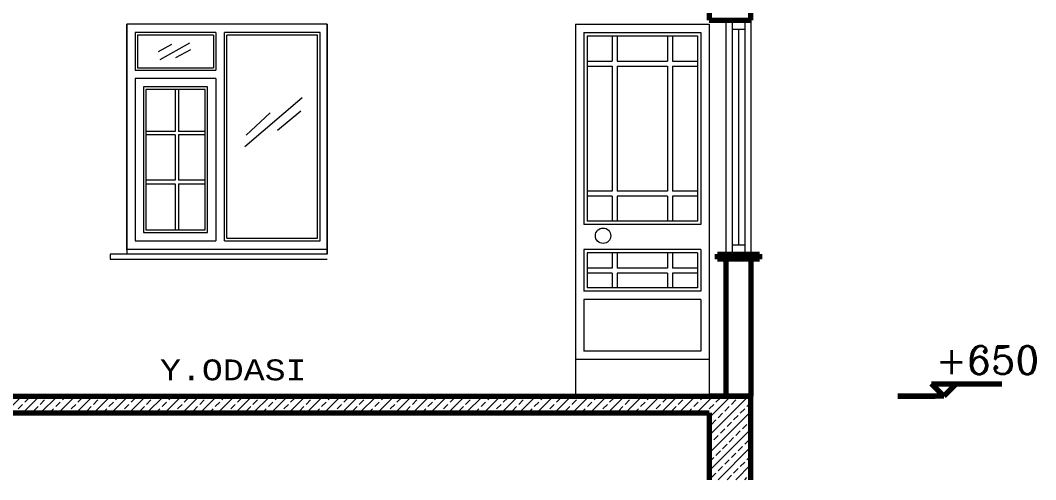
# Model space of a CAD drawing. Header units: millimetres. Extents: x 35860 to 71103, y -11298 to -8385.
# Drawn here: x 57350 to 57957, y -9963 to -9688 of the extents above; entities that cross this region are included whole.
import ezdxf
from ezdxf.enums import TextEntityAlignment as Align

# ---------------------------------------------------------------- set-up
doc = ezdxf.new("R2010")
doc.units = ezdxf.units.MM
doc.header["$MEASUREMENT"] = 0
doc.layers.get('0').update_dxf_attribs({"lineweight": 15})
for name, color, linetype, lineweight in [('02', 2, 'Continuous', 20), ('03_Yazı', 1, 'Continuous', 30), ('07', 3, 'Continuous', 70)]:
    doc.layers.add(name, color=color, linetype=linetype, lineweight=lineweight)
doc.styles.add('C', font='')
doc.styles.add('ROMANC', font='romanc', dxfattribs={"height": 0.11})
doc.styles.get('C').set_extended_font_data('Courier New Tur')

msp = doc.modelspace()

# ---------------------------------------------------------------- linework, layer by layer
for p, q in [((57340.58, -9923.42), (57350.58, -9913.42)), ((57351.18, -9923.42), (57361.18, -9913.42)), ((57352.27, -9917.03), (57354.92, -9914.38)), ((57361.55, -9918.36), (57364.2, -9915.71)), ((57361.79, -9923.42), (57371.79, -9913.42)), ((57365.53, -9914.38), (57366.49, -9913.42)), ((57372.39, -9923.42), (57382.39, -9913.42)), ((57374.81, -9915.71), (57377.09, -9913.42)), ((57383, -9923.42), (57393, -9913.42)), ((57384.09, -9917.03), (57386.74, -9914.38)), ((57393.37, -9918.36), (57396.02, -9915.71)), ((57393.61, -9923.42), (57403.61, -9913.42)), ((57397.35, -9914.38), (57398.3, -9913.42)), ((57404.21, -9923.42), (57414.21, -9913.42)), ((57406.63, -9915.71), (57408.91, -9913.42)), ((57414.82, -9923.42), (57424.82, -9913.42)), ((57415.91, -9917.03), (57418.56, -9914.38)), ((57425.19, -9918.36), (57427.84, -9915.71)), ((57425.43, -9923.42), (57435.43, -9913.42)), ((57429.17, -9914.38), (57430.12, -9913.42)), ((57436.03, -9923.42), (57446.03, -9913.42)), ((57438.45, -9915.71), (57440.73, -9913.42)), ((57446.64, -9923.42), (57456.64, -9913.42)), ((57447.73, -9917.03), (57450.38, -9914.38)), ((57457.01, -9918.36), (57459.66, -9915.71)), ((57457.25, -9923.42), (57467.25, -9913.42)), ((57460.98, -9914.38), (57461.94, -9913.42)), ((57467.85, -9923.42), (57477.85, -9913.42)), ((57470.27, -9915.71), (57472.55, -9913.42)), ((57478.46, -9923.42), (57488.46, -9913.42)), ((57479.55, -9917.03), (57482.2, -9914.38)), ((57488.83, -9918.36), (57491.48, -9915.71)), ((57489.07, -9923.42), (57499.07, -9913.42)), ((57492.8, -9914.38), (57493.76, -9913.42)), ((57499.67, -9923.42), (57509.67, -9913.42)), ((57502.09, -9915.71), (57504.37, -9913.42)), ((57510.28, -9923.42), (57520.28, -9913.42)), ((57511.37, -9917.03), (57514.02, -9914.38)), ((57520.65, -9918.36), (57523.3, -9915.71)), ((57520.89, -9923.42), (57530.89, -9913.42)), ((57524.62, -9914.38), (57525.58, -9913.42)), ((57531.49, -9923.42), (57541.49, -9913.42)), ((57533.91, -9915.71), (57536.19, -9913.42)), ((57542.1, -9923.42), (57552.1, -9913.42)), ((57543.19, -9917.03), (57545.84, -9914.38)), ((57552.47, -9918.36), (57555.12, -9915.71)), ((57552.71, -9923.42), (57562.71, -9913.42)), ((57556.44, -9914.38), (57557.4, -9913.42)), ((57563.31, -9923.42), (57573.31, -9913.42)), ((57565.73, -9915.71), (57568.01, -9913.42)), ((57573.92, -9923.42), (57583.92, -9913.42)), ((57575.01, -9917.03), (57577.66, -9914.38)), ((57584.29, -9918.36), (57586.94, -9915.71)), ((57584.53, -9923.42), (57594.53, -9913.42)), ((57588.26, -9914.38), (57589.22, -9913.42)), ((57595.13, -9923.42), (57605.13, -9913.42)), ((57597.54, -9915.71), (57599.83, -9913.42)), ((57605.74, -9923.42), (57615.74, -9913.42)), ((57606.83, -9917.03), (57609.48, -9914.38)), ((57616.11, -9918.36), (57618.76, -9915.71)), ((57616.35, -9923.42), (57626.35, -9913.42)), ((57620.08, -9914.38), (57621.04, -9913.42)), ((57626.95, -9923.42), (57636.95, -9913.42)), ((57629.36, -9915.71), (57631.65, -9913.42)), ((57637.56, -9923.42), (57647.56, -9913.42)), ((57638.65, -9917.03), (57641.3, -9914.38)), ((57647.93, -9918.36), (57650.58, -9915.71)), ((57648.17, -9923.42), (57658.17, -9913.42)), ((57651.9, -9914.38), (57652.86, -9913.42)), ((57658.77, -9923.42), (57668.77, -9913.42)), ((57661.18, -9915.71), (57663.47, -9913.42)), ((57669.38, -9923.42), (57679.38, -9913.42)), ((57670.47, -9917.03), (57673.12, -9914.38)), ((57679.75, -9918.36), (57682.4, -9915.71)), ((57679.99, -9923.42), (57689.99, -9913.42)), ((57683.72, -9914.38), (57684.68, -9913.42)), ((57690.59, -9923.42), (57700.59, -9913.42)), ((57693, -9915.71), (57695.29, -9913.42)), ((57701.2, -9923.42), (57711.2, -9913.42)), ((57702.29, -9917.03), (57704.94, -9914.38)), ((57711.57, -9918.36), (57714.22, -9915.71)), ((57711.81, -9923.42), (57721.81, -9913.42)), ((57715.54, -9914.38), (57716.5, -9913.42)), ((57722.41, -9923.42), (57732.41, -9913.42)), ((57724.82, -9915.71), (57727.11, -9913.42)), ((57733.02, -9923.42), (57743.02, -9913.42)), ((57734.1, -9917.03), (57736.76, -9914.38)), ((57743.39, -9918.36), (57746.04, -9915.71)), ((57743.63, -9923.42), (57753.63, -9913.42)), ((57747.36, -9914.38), (57748.32, -9913.42)), ((57754.23, -9923.42), (57764.23, -9913.42)), ((57756.64, -9915.71), (57758.93, -9913.42)), ((57761.91, -9926.36), (57774.84, -9913.42)), ((57761.91, -9936.96), (57785.45, -9913.42)), ((57765.92, -9917.03), (57768.58, -9914.38)), ((57775.21, -9918.36), (57777.86, -9915.71)), ((57779.18, -9914.38), (57780.14, -9913.42)), ((57348.29, -9921.01), (57350.94, -9918.36)), ((57357.57, -9922.34), (57360.22, -9919.69)), ((57367.09, -9923.42), (57369.5, -9921.01)), ((57370.83, -9919.69), (57373.48, -9917.03)), ((57377.7, -9923.42), (57378.78, -9922.34)), ((57380.11, -9921.01), (57382.76, -9918.36)), ((57389.39, -9922.34), (57392.04, -9919.69)), ((57398.91, -9923.42), (57401.32, -9921.01)), ((57402.65, -9919.69), (57405.3, -9917.03)), ((57409.52, -9923.42), (57410.6, -9922.34)), ((57411.93, -9921.01), (57414.58, -9918.36)), ((57421.21, -9922.34), (57423.86, -9919.69)), ((57430.73, -9923.42), (57433.14, -9921.01)), ((57434.47, -9919.69), (57437.12, -9917.03)), ((57441.34, -9923.42), (57442.42, -9922.34)), ((57443.75, -9921.01), (57446.4, -9918.36)), ((57453.03, -9922.34), (57455.68, -9919.69)), ((57462.55, -9923.42), (57464.96, -9921.01)), ((57466.29, -9919.69), (57468.94, -9917.03)), ((57473.16, -9923.42), (57474.24, -9922.34)), ((57475.57, -9921.01), (57478.22, -9918.36)), ((57484.85, -9922.34), (57487.5, -9919.69)), ((57494.37, -9923.42), (57496.78, -9921.01)), ((57498.11, -9919.69), (57500.76, -9917.03)), ((57504.98, -9923.42), (57506.06, -9922.34)), ((57507.39, -9921.01), (57510.04, -9918.36)), ((57516.67, -9922.34), (57519.32, -9919.69)), ((57526.19, -9923.42), (57528.6, -9921.01)), ((57529.93, -9919.69), (57532.58, -9917.03)), ((57536.8, -9923.42), (57537.88, -9922.34)), ((57539.21, -9921.01), (57541.86, -9918.36)), ((57548.49, -9922.34), (57551.14, -9919.69)), ((57558.01, -9923.42), (57560.42, -9921.01)), ((57561.75, -9919.69), (57564.4, -9917.03)), ((57568.62, -9923.42), (57569.7, -9922.34)), ((57571.03, -9921.01), (57573.68, -9918.36)), ((57580.31, -9922.34), (57582.96, -9919.69)), ((57589.83, -9923.42), (57592.24, -9921.01)), ((57593.57, -9919.69), (57596.22, -9917.03)), ((57600.44, -9923.42), (57601.52, -9922.34)), ((57602.85, -9921.01), (57605.5, -9918.36)), ((57612.13, -9922.34), (57614.78, -9919.69)), ((57621.65, -9923.42), (57624.06, -9921.01)), ((57625.39, -9919.69), (57628.04, -9917.03)), ((57632.26, -9923.42), (57633.34, -9922.34)), ((57634.67, -9921.01), (57637.32, -9918.36)), ((57643.95, -9922.34), (57646.6, -9919.69)), ((57653.47, -9923.42), (57655.88, -9921.01)), ((57657.21, -9919.69), (57659.86, -9917.03)), ((57664.08, -9923.42), (57665.16, -9922.34)), ((57666.49, -9921.01), (57669.14, -9918.36)), ((57675.77, -9922.34), (57678.42, -9919.69)), ((57685.29, -9923.42), (57687.7, -9921.01)), ((57689.03, -9919.69), (57691.68, -9917.03)), ((57695.9, -9923.42), (57696.98, -9922.34)), ((57698.31, -9921.01), (57700.96, -9918.36)), ((57707.59, -9922.34), (57710.24, -9919.69)), ((57717.11, -9923.42), (57719.52, -9921.01)), ((57720.85, -9919.69), (57723.5, -9917.03)), ((57727.72, -9923.42), (57728.8, -9922.34)), ((57730.13, -9921.01), (57732.78, -9918.36)), ((57739.41, -9922.34), (57742.06, -9919.69)), ((57748.93, -9923.42), (57751.34, -9921.01)), ((57752.67, -9919.69), (57755.32, -9917.03)), ((57759.54, -9923.42), (57760.62, -9922.34)), ((57761.91, -9947.57), (57786.91, -9922.57)), ((57761.95, -9921.01), (57764.6, -9918.36)), ((57771.23, -9922.34), (57773.88, -9919.69)), ((57780.51, -9923.66), (57783.16, -9921.01)), ((57784.49, -9919.69), (57786.91, -9917.27)), ((57763.27, -9930.29), (57765.92, -9927.64)), ((57767.25, -9926.31), (57769.9, -9923.66)), ((57772.55, -9931.62), (57775.21, -9928.97)), ((57776.53, -9927.64), (57779.18, -9924.99)), ((57785.81, -9928.97), (57786.91, -9927.87)), ((57761.91, -9931.66), (57761.95, -9931.62)), ((57761.91, -9958.18), (57786.91, -9933.18)), ((57768.58, -9935.6), (57771.23, -9932.94)), ((57777.86, -9936.92), (57780.51, -9934.27)), ((57781.83, -9932.94), (57784.49, -9930.29)), ((57761.91, -9942.27), (57763.27, -9940.9)), ((57764.6, -9939.57), (57767.25, -9936.92)), ((57773.88, -9940.9), (57776.53, -9938.25)), ((57783.16, -9942.22), (57785.81, -9939.57)), ((57765.92, -9948.85), (57768.58, -9946.2)), ((57767.27, -9963.42), (57786.91, -9943.78)), ((57769.9, -9944.88), (57772.55, -9942.22)), ((57779.18, -9946.2), (57781.83, -9943.55)), ((57761.95, -9952.83), (57764.6, -9950.18)), ((57771.23, -9954.16), (57773.88, -9951.5)), ((57775.21, -9950.18), (57777.86, -9947.53)), ((57780.51, -9955.48), (57783.16, -9952.83)), ((57784.49, -9951.5), (57786.91, -9949.09)), ((57763.27, -9962.11), (57765.92, -9959.46)), ((57767.25, -9958.13), (57769.9, -9955.48)), ((57776.53, -9959.46), (57779.18, -9956.81)), ((57777.87, -9963.42), (57786.91, -9954.39)), ((57772.57, -9963.42), (57775.21, -9960.79)), ((57783.18, -9963.42), (57784.49, -9962.11)), ((57785.81, -9960.79), (57786.91, -9959.69))]:
    msp.add_line(p, q)
at = {"layer": '02'}
for p, q in [((57413.34, -9690.81), (57413.34, -9828.42)), ((57413.34, -9690.81), (57413.34, -9823.31)), ((57413.34, -9825.81), (57413.34, -9690.81)), ((57513.34, -9690.81), (57413.34, -9690.81)), ((57413.34, -9690.81), (57413.34, -9828.42)), ((57413.34, -9690.81), (57413.34, -9823.31)), ((57413.34, -9825.81), (57413.34, -9690.81)), ((57513.34, -9690.81), (57413.34, -9690.81)), ((57413.34, -9690.81), (57413.34, -9828.42)), ((57413.34, -9690.81), (57413.34, -9823.31)), ((57413.34, -9825.81), (57413.34, -9690.81)), ((57533.34, -9690.81), (57413.34, -9690.81)), ((57533.34, -9828.42), (57533.34, -9690.81)), ((57533.34, -9828.42), (57533.34, -9690.81)), ((57533.34, -9825.42), (57533.34, -9690.81)), ((57533.34, -9828.42), (57533.34, -9690.81)), ((57533.34, -9828.42), (57533.34, -9690.81)), ((57533.34, -9825.42), (57533.34, -9690.81)), ((57533.34, -9690.81), (57533.34, -9828.42)), ((57533.34, -9690.81), (57533.34, -9823.31)), ((57533.34, -9825.81), (57533.34, -9690.81)), ((57533.34, -9690.81), (57533.34, -9828.42)), ((57533.34, -9690.81), (57533.34, -9823.31)), ((57533.34, -9825.81), (57533.34, -9690.81)), ((57533.34, -9690.81), (57533.34, -9828.42)), ((57533.34, -9690.81), (57533.34, -9823.31)), ((57533.34, -9825.81), (57533.34, -9690.81)), ((57681.91, -9690.81), (57681.91, -9896.57)), ((57681.91, -9690.81), (57681.91, -9896.57)), ((57681.91, -9690.81), (57681.91, -9896.57)), ((57681.91, -9690.81), (57681.91, -9896.57)), ((57681.91, -9690.81), (57681.91, -9896.57)), ((57681.91, -9690.81), (57681.91, -9913.42)), ((57681.91, -9690.81), (57761.91, -9690.81)), ((57681.91, -9690.81), (57761.91, -9690.81)), ((57681.91, -9690.81), (57761.91, -9690.81)), ((57761.91, -9690.81), (57761.91, -9896.57)), ((57761.91, -9690.81), (57761.91, -9896.57)), ((57761.91, -9690.81), (57761.91, -9913.42)), ((57771.91, -9688.42), (57771.91, -9828.42)), ((57775.66, -9688.42), (57775.66, -9828.42)), ((57783.16, -9688.42), (57783.16, -9828.42)), ((57786.91, -9688.42), (57786.91, -9828.42)), ((57418.34, -9695.81), (57418.34, -9718.31)), ((57466.73, -9695.81), (57418.34, -9695.81)), ((57418.34, -9695.81), (57418.34, -9718.31)), ((57466.73, -9695.81), (57418.34, -9695.81)), ((57418.34, -9695.81), (57418.34, -9718.31)), ((57466.73, -9695.81), (57418.34, -9695.81)), ((57419.84, -9697.31), (57419.84, -9716.81)), ((57465.23, -9697.31), (57419.84, -9697.31)), ((57419.84, -9697.31), (57419.84, -9716.81)), ((57465.23, -9697.31), (57419.84, -9697.31)), ((57419.84, -9697.31), (57419.84, -9716.81)), ((57465.23, -9697.31), (57419.84, -9697.31)), ((57465.23, -9697.31), (57465.23, -9716.81)), ((57465.23, -9697.31), (57465.23, -9716.81)), ((57465.23, -9697.31), (57465.23, -9716.81)), ((57466.73, -9695.81), (57466.73, -9718.31)), ((57466.73, -9695.81), (57466.73, -9718.31)), ((57466.73, -9695.81), (57466.73, -9718.31)), ((57509.08, -9695.81), (57471.73, -9695.81)), ((57471.73, -9746.31), (57471.73, -9695.81)), ((57509.08, -9695.81), (57471.73, -9695.81)), ((57471.73, -9746.31), (57471.73, -9695.81)), ((57529.08, -9695.81), (57471.73, -9695.81)), ((57471.73, -9746.31), (57471.73, -9695.81)), ((57507.58, -9697.31), (57473.23, -9697.31)), ((57473.23, -9741.31), (57473.23, -9697.31)), ((57507.58, -9697.31), (57473.23, -9697.31)), ((57473.23, -9741.31), (57473.23, -9697.31)), ((57527.58, -9697.31), (57473.23, -9697.31)), ((57473.23, -9741.31), (57473.23, -9697.31)), ((57527.58, -9743.81), (57527.58, -9697.31)), ((57527.58, -9743.81), (57527.58, -9697.31)), ((57527.58, -9743.81), (57527.58, -9697.31)), ((57529.08, -9748.81), (57529.08, -9695.81)), ((57529.08, -9748.81), (57529.08, -9695.81)), ((57529.08, -9748.81), (57529.08, -9695.81)), ((57686.91, -9695.81), (57686.91, -9810.61)), ((57686.91, -9695.81), (57756.91, -9695.81)), ((57686.91, -9695.81), (57686.91, -9810.61)), ((57686.91, -9695.81), (57756.91, -9695.81)), ((57686.91, -9695.81), (57686.91, -9810.61)), ((57686.91, -9695.81), (57756.91, -9695.81)), ((57688.91, -9697.81), (57688.91, -9808.61)), ((57688.91, -9697.81), (57754.91, -9697.81)), ((57688.91, -9697.81), (57688.91, -9808.61)), ((57688.91, -9697.81), (57754.91, -9697.81)), ((57688.91, -9697.81), (57688.91, -9808.61)), ((57688.91, -9697.81), (57754.91, -9697.81)), ((57703.91, -9697.81), (57703.91, -9712.81)), ((57703.91, -9697.81), (57703.91, -9712.81)), ((57703.91, -9697.81), (57703.91, -9712.81)), ((57706.91, -9697.81), (57706.91, -9712.81)), ((57706.91, -9697.81), (57706.91, -9712.81)), ((57706.91, -9697.81), (57706.91, -9712.81)), ((57736.91, -9697.81), (57736.91, -9712.81)), ((57736.91, -9697.81), (57736.91, -9712.81)), ((57736.91, -9697.81), (57736.91, -9712.81)), ((57739.91, -9697.81), (57739.91, -9712.81)), ((57739.91, -9697.81), (57739.91, -9712.81)), ((57739.91, -9697.81), (57739.91, -9712.81)), ((57754.91, -9697.81), (57754.91, -9808.61)), ((57754.91, -9697.81), (57754.91, -9808.61)), ((57754.91, -9697.81), (57754.91, -9808.61)), ((57756.91, -9695.81), (57756.91, -9810.61)), ((57756.91, -9695.81), (57756.91, -9810.61)), ((57756.91, -9695.81), (57756.91, -9810.61)), ((57775.66, -9693.68), (57783.16, -9693.68)), ((57779.41, -9693.68), (57779.41, -9822.88)), ((57432.39, -9707.02), (57440.38, -9702.66)), ((57433.35, -9711.86), (57451.04, -9701.93)), ((57442.8, -9710.65), (57451.76, -9705.81)), ((57688.91, -9712.81), (57703.91, -9712.81)), ((57688.91, -9712.81), (57703.91, -9712.81)), ((57688.91, -9712.81), (57703.91, -9712.81)), ((57688.91, -9715.81), (57703.91, -9715.81)), ((57688.91, -9715.81), (57703.91, -9715.81)), ((57688.91, -9715.81), (57703.91, -9715.81)), ((57703.91, -9715.81), (57703.91, -9790.61)), ((57703.91, -9715.81), (57703.91, -9790.61)), ((57703.91, -9715.81), (57703.91, -9790.61)), ((57706.91, -9712.81), (57736.91, -9712.81)), ((57706.91, -9712.81), (57736.91, -9712.81)), ((57706.91, -9712.81), (57736.91, -9712.81)), ((57706.91, -9715.81), (57706.91, -9790.61)), ((57706.91, -9715.81), (57736.91, -9715.81)), ((57706.91, -9715.81), (57706.91, -9790.61)), ((57706.91, -9715.81), (57736.91, -9715.81)), ((57706.91, -9715.81), (57706.91, -9790.61)), ((57706.91, -9715.81), (57736.91, -9715.81)), ((57736.91, -9715.81), (57736.91, -9790.61)), ((57736.91, -9715.81), (57736.91, -9790.61)), ((57736.91, -9715.81), (57736.91, -9790.61)), ((57739.91, -9712.81), (57754.91, -9712.81)), ((57739.91, -9712.81), (57754.91, -9712.81)), ((57739.91, -9712.81), (57754.91, -9712.81)), ((57739.91, -9715.81), (57739.91, -9790.61)), ((57739.91, -9715.81), (57754.91, -9715.81)), ((57739.91, -9715.81), (57739.91, -9790.61)), ((57739.91, -9715.81), (57754.91, -9715.81)), ((57739.91, -9715.81), (57739.91, -9790.61)), ((57739.91, -9715.81), (57754.91, -9715.81)), ((57418.34, -9718.31), (57466.73, -9718.31)), ((57418.34, -9718.31), (57466.73, -9718.31)), ((57418.34, -9718.31), (57466.73, -9718.31)), ((57419.84, -9716.81), (57465.23, -9716.81)), ((57419.84, -9716.81), (57465.23, -9716.81)), ((57419.84, -9716.81), (57465.23, -9716.81)), ((57418.34, -9723.31), (57418.34, -9820.42)), ((57466.73, -9723.31), (57418.34, -9723.31)), ((57418.34, -9723.31), (57418.34, -9820.42)), ((57466.73, -9723.31), (57418.34, -9723.31)), ((57418.34, -9723.31), (57418.34, -9820.42)), ((57466.73, -9723.31), (57418.34, -9723.31)), ((57423.34, -9728.31), (57423.34, -9815.42)), ((57461.73, -9728.31), (57423.34, -9728.31)), ((57423.34, -9728.31), (57423.34, -9815.42)), ((57461.73, -9728.31), (57423.34, -9728.31)), ((57423.34, -9728.31), (57423.34, -9815.42)), ((57461.73, -9728.31), (57423.34, -9728.31)), ((57461.73, -9815.42), (57461.73, -9728.31)), ((57461.73, -9815.42), (57461.73, -9728.31)), ((57461.73, -9815.42), (57461.73, -9728.31)), ((57466.73, -9723.31), (57466.73, -9820.42)), ((57466.73, -9723.31), (57466.73, -9820.42)), ((57466.73, -9723.31), (57466.73, -9820.42)), ((57471.73, -9820.42), (57471.73, -9723.31)), ((57471.73, -9820.42), (57471.73, -9723.31)), ((57471.73, -9820.42), (57471.73, -9723.31)), ((57473.23, -9818.92), (57473.23, -9724.81)), ((57473.23, -9818.92), (57473.23, -9724.81)), ((57473.23, -9818.92), (57473.23, -9724.81)), ((57424.84, -9729.81), (57424.84, -9813.92)), ((57460.23, -9729.81), (57424.84, -9729.81)), ((57424.84, -9729.81), (57424.84, -9813.92)), ((57460.23, -9729.81), (57424.84, -9729.81)), ((57424.84, -9729.81), (57424.84, -9813.92)), ((57460.23, -9729.81), (57424.84, -9729.81)), ((57442.28, -9729.81), (57442.28, -9755.02)), ((57442.28, -9729.81), (57442.28, -9755.02)), ((57442.28, -9729.81), (57442.28, -9755.02)), ((57444.28, -9729.81), (57444.28, -9755.02)), ((57444.28, -9729.81), (57444.28, -9755.02)), ((57444.28, -9729.81), (57444.28, -9755.02)), ((57460.23, -9813.92), (57460.23, -9729.81)), ((57460.23, -9813.92), (57460.23, -9729.81)), ((57460.23, -9813.92), (57460.23, -9729.81)), ((57483.98, -9763.91), (57518.37, -9734.62)), ((57527.58, -9818.92), (57527.58, -9737.31)), ((57527.58, -9818.92), (57527.58, -9737.31)), ((57527.58, -9818.92), (57527.58, -9737.31)), ((57529.08, -9820.42), (57529.08, -9735.81)), ((57529.08, -9820.42), (57529.08, -9735.81)), ((57529.08, -9820.42), (57529.08, -9735.81)), ((57484.71, -9757.14), (57499.24, -9743.82)), ((57503.6, -9754.23), (57517.41, -9742.61)), ((57442.28, -9755.02), (57424.84, -9755.02)), ((57442.28, -9755.02), (57424.84, -9755.02)), ((57442.28, -9755.02), (57424.84, -9755.02)), ((57442.28, -9757.02), (57424.84, -9757.02)), ((57442.28, -9757.02), (57424.84, -9757.02)), ((57442.28, -9757.02), (57424.84, -9757.02)), ((57442.28, -9757.02), (57442.28, -9784.11)), ((57442.28, -9757.02), (57442.28, -9784.11)), ((57442.28, -9757.02), (57442.28, -9784.11)), ((57460.23, -9755.02), (57444.28, -9755.02)), ((57460.23, -9755.02), (57444.28, -9755.02)), ((57460.23, -9755.02), (57444.28, -9755.02)), ((57460.23, -9757.02), (57444.28, -9757.02)), ((57444.28, -9757.02), (57444.28, -9784.11)), ((57460.23, -9757.02), (57444.28, -9757.02)), ((57444.28, -9757.02), (57444.28, -9784.11)), ((57460.23, -9757.02), (57444.28, -9757.02)), ((57444.28, -9757.02), (57444.28, -9784.11)), ((57442.28, -9784.11), (57424.75, -9784.11)), ((57442.28, -9784.11), (57424.75, -9784.11)), ((57442.28, -9784.11), (57424.75, -9784.11)), ((57424.84, -9786.25), (57442.28, -9786.25)), ((57424.84, -9786.25), (57442.28, -9786.25)), ((57424.84, -9786.25), (57442.28, -9786.25)), ((57442.28, -9786.25), (57442.28, -9813.92)), ((57442.28, -9786.25), (57442.28, -9813.92)), ((57442.28, -9786.25), (57442.28, -9813.92)), ((57460.23, -9784.11), (57444.28, -9784.11)), ((57460.23, -9784.11), (57444.28, -9784.11)), ((57460.23, -9784.11), (57444.28, -9784.11)), ((57444.28, -9786.25), (57460.23, -9786.25)), ((57444.28, -9786.25), (57444.28, -9813.92)), ((57444.28, -9786.25), (57460.23, -9786.25)), ((57444.28, -9786.25), (57444.28, -9813.92)), ((57444.28, -9786.25), (57460.23, -9786.25)), ((57444.28, -9786.25), (57444.28, -9813.92)), ((57703.91, -9790.61), (57688.91, -9790.61)), ((57703.91, -9790.61), (57688.91, -9790.61)), ((57703.91, -9790.61), (57688.91, -9790.61)), ((57703.91, -9793.61), (57688.91, -9793.61)), ((57703.91, -9793.61), (57688.91, -9793.61)), ((57703.91, -9793.61), (57688.91, -9793.61)), ((57703.91, -9793.61), (57703.91, -9808.61)), ((57703.91, -9793.61), (57703.91, -9808.61)), ((57703.91, -9793.61), (57703.91, -9808.61)), ((57736.91, -9790.61), (57706.91, -9790.61)), ((57736.91, -9790.61), (57706.91, -9790.61)), ((57736.91, -9790.61), (57706.91, -9790.61)), ((57736.91, -9793.61), (57706.91, -9793.61)), ((57706.91, -9793.61), (57706.91, -9808.61)), ((57736.91, -9793.61), (57706.91, -9793.61)), ((57706.91, -9793.61), (57706.91, -9808.61)), ((57736.91, -9793.61), (57706.91, -9793.61)), ((57706.91, -9793.61), (57706.91, -9808.61)), ((57736.91, -9793.61), (57736.91, -9808.61)), ((57736.91, -9793.61), (57736.91, -9808.61)), ((57736.91, -9793.61), (57736.91, -9808.61)), ((57754.91, -9790.61), (57739.91, -9790.61)), ((57754.91, -9790.61), (57739.91, -9790.61)), ((57754.91, -9790.61), (57739.91, -9790.61)), ((57739.91, -9793.61), (57739.91, -9808.61)), ((57754.91, -9793.61), (57739.91, -9793.61)), ((57739.91, -9793.61), (57739.91, -9808.61)), ((57754.91, -9793.61), (57739.91, -9793.61)), ((57739.91, -9793.61), (57739.91, -9808.61)), ((57754.91, -9793.61), (57739.91, -9793.61)), ((57756.91, -9810.61), (57686.91, -9810.61)), ((57756.91, -9810.61), (57686.91, -9810.61)), ((57756.91, -9810.61), (57686.91, -9810.61)), ((57754.91, -9808.61), (57688.91, -9808.61)), ((57754.91, -9808.61), (57688.91, -9808.61)), ((57754.91, -9808.61), (57688.91, -9808.61)), ((57423.34, -9815.42), (57461.73, -9815.42)), ((57423.34, -9815.42), (57461.73, -9815.42)), ((57423.34, -9815.42), (57461.73, -9815.42)), ((57424.84, -9813.92), (57460.23, -9813.92)), ((57424.84, -9813.92), (57460.23, -9813.92)), ((57424.84, -9813.92), (57460.23, -9813.92)), ((57473.23, -9818.92), (57507.58, -9818.92)), ((57473.23, -9818.92), (57507.58, -9818.92)), ((57473.23, -9818.92), (57527.58, -9818.92)), ((57413.34, -9825.42), (57513.34, -9825.42)), ((57413.34, -9825.42), (57513.34, -9825.42)), ((57413.34, -9825.42), (57533.34, -9825.42)), ((57413.34, -9825.81), (57413.34, -9825.81)), ((57413.34, -9825.81), (57413.34, -9828.42)), ((57413.34, -9825.81), (57413.34, -9825.81)), ((57413.34, -9825.81), (57413.34, -9828.42)), ((57413.34, -9825.81), (57413.34, -9825.81)), ((57413.34, -9825.81), (57413.34, -9828.42)), ((57418.34, -9820.42), (57466.73, -9820.42)), ((57418.34, -9820.42), (57466.73, -9820.42)), ((57418.34, -9820.42), (57466.73, -9820.42)), ((57471.73, -9820.42), (57509.08, -9820.42)), ((57471.73, -9820.42), (57509.08, -9820.42)), ((57471.73, -9820.42), (57529.08, -9820.42)), ((57533.34, -9825.81), (57533.34, -9825.81)), ((57533.34, -9825.81), (57533.34, -9828.42)), ((57533.34, -9825.81), (57533.34, -9825.81)), ((57533.34, -9825.81), (57533.34, -9828.42)), ((57533.34, -9825.81), (57533.34, -9825.81)), ((57533.34, -9825.81), (57533.34, -9828.42)), ((57756.91, -9825.61), (57686.91, -9825.61)), ((57686.91, -9825.61), (57686.91, -9850.61)), ((57756.91, -9825.61), (57686.91, -9825.61)), ((57686.91, -9825.61), (57686.91, -9850.61)), ((57756.91, -9825.61), (57686.91, -9825.61)), ((57686.91, -9825.61), (57686.91, -9850.61)), ((57756.91, -9825.61), (57756.91, -9850.61)), ((57756.91, -9825.61), (57756.91, -9850.61)), ((57756.91, -9825.61), (57756.91, -9850.61)), ((57775.66, -9822.88), (57783.16, -9822.88)), ((57403.34, -9828.42), (57403.34, -9831.42)), ((57521.84, -9828.42), (57403.34, -9828.42)), ((57403.34, -9828.42), (57403.34, -9831.42)), ((57521.84, -9828.42), (57403.34, -9828.42)), ((57403.34, -9828.42), (57403.34, -9831.42)), ((57533.34, -9828.42), (57403.34, -9828.42)), ((57403.34, -9831.42), (57521.84, -9831.42)), ((57403.34, -9831.42), (57521.84, -9831.42)), ((57403.34, -9831.42), (57533.34, -9831.42)), ((57688.91, -9827.61), (57688.91, -9848.61)), ((57754.91, -9827.61), (57688.91, -9827.61)), ((57688.91, -9827.61), (57688.91, -9848.61)), ((57754.91, -9827.61), (57688.91, -9827.61)), ((57688.91, -9827.61), (57688.91, -9848.61)), ((57754.91, -9827.61), (57688.91, -9827.61)), ((57703.91, -9827.61), (57703.91, -9836.76)), ((57703.91, -9827.61), (57703.91, -9836.76)), ((57703.91, -9827.61), (57703.91, -9836.76)), ((57706.91, -9827.61), (57706.91, -9836.76)), ((57706.91, -9827.61), (57706.91, -9836.76)), ((57706.91, -9827.61), (57706.91, -9836.76)), ((57736.91, -9827.61), (57736.91, -9836.76)), ((57736.91, -9827.61), (57736.91, -9836.76)), ((57736.91, -9827.61), (57736.91, -9836.76)), ((57739.91, -9827.61), (57739.91, -9836.76)), ((57739.91, -9827.61), (57739.91, -9836.76)), ((57739.91, -9827.61), (57739.91, -9836.76)), ((57754.91, -9827.61), (57754.91, -9848.61)), ((57754.91, -9827.61), (57754.91, -9848.61)), ((57754.91, -9827.61), (57754.91, -9848.61)), ((57703.91, -9836.76), (57688.91, -9836.76)), ((57703.91, -9836.76), (57688.91, -9836.76)), ((57703.91, -9836.76), (57688.91, -9836.76)), ((57736.91, -9836.76), (57706.91, -9836.76)), ((57736.91, -9836.76), (57706.91, -9836.76)), ((57736.91, -9836.76), (57706.91, -9836.76)), ((57754.91, -9836.76), (57739.91, -9836.76)), ((57754.91, -9836.76), (57739.91, -9836.76)), ((57754.91, -9836.76), (57739.91, -9836.76)), ((57703.91, -9839.76), (57688.91, -9839.76)), ((57703.91, -9839.76), (57688.91, -9839.76)), ((57703.91, -9839.76), (57688.91, -9839.76)), ((57703.91, -9839.76), (57703.91, -9848.61)), ((57703.91, -9839.76), (57703.91, -9848.61)), ((57703.91, -9839.76), (57703.91, -9848.61)), ((57736.91, -9839.76), (57706.91, -9839.76)), ((57706.91, -9839.76), (57706.91, -9848.61)), ((57736.91, -9839.76), (57706.91, -9839.76)), ((57706.91, -9839.76), (57706.91, -9848.61)), ((57736.91, -9839.76), (57706.91, -9839.76)), ((57706.91, -9839.76), (57706.91, -9848.61)), ((57736.91, -9839.76), (57736.91, -9848.61)), ((57736.91, -9839.76), (57736.91, -9848.61)), ((57736.91, -9839.76), (57736.91, -9848.61)), ((57739.91, -9839.76), (57739.91, -9848.61)), ((57754.91, -9839.76), (57739.91, -9839.76)), ((57739.91, -9839.76), (57739.91, -9848.61)), ((57754.91, -9839.76), (57739.91, -9839.76)), ((57739.91, -9839.76), (57739.91, -9848.61)), ((57754.91, -9839.76), (57739.91, -9839.76)), ((57754.91, -9848.61), (57688.91, -9848.61)), ((57754.91, -9848.61), (57688.91, -9848.61)), ((57754.91, -9848.61), (57688.91, -9848.61)), ((57756.91, -9850.61), (57686.91, -9850.61)), ((57756.91, -9850.61), (57686.91, -9850.61)), ((57756.91, -9850.61), (57686.91, -9850.61)), ((57686.91, -9855.61), (57686.91, -9886.57)), ((57686.91, -9855.61), (57686.91, -9886.57)), ((57686.91, -9855.61), (57686.91, -9886.57)), ((57756.91, -9855.61), (57686.91, -9855.61)), ((57756.91, -9855.61), (57686.91, -9855.61)), ((57756.91, -9855.61), (57686.91, -9855.61)), ((57756.91, -9855.61), (57756.91, -9886.57)), ((57756.91, -9855.61), (57756.91, -9886.57)), ((57756.91, -9855.61), (57756.91, -9886.57)), ((57756.91, -9886.57), (57686.91, -9886.57)), ((57756.91, -9886.57), (57686.91, -9886.57)), ((57756.91, -9886.57), (57686.91, -9886.57)), ((57761.91, -9891.57), (57681.91, -9891.57)), ((57761.91, -9891.57), (57681.91, -9891.57)), ((57761.91, -9891.57), (57681.91, -9891.57))]:
    msp.add_line(p, q, dxfattribs=at)
msp.add_circle((57698.38, -9817.39), 4.6, dxfattribs=at)
msp.add_circle((57698.38, -9817.39), 4.6, dxfattribs=at)
msp.add_circle((57698.38, -9817.39), 4.6, dxfattribs=at)
at = {"layer": '07'}
for p, q in [((57786.91, -9688.42), (57786.91, -9638.42)), ((57761.91, -9648.42), (57761.91, -9688.42)), ((57761.91, -9688.42), (57786.91, -9688.42)), ((57766.91, -9831.42), (57766.91, -9828.42)), ((57766.91, -9828.42), (57771.91, -9828.42)), ((57771.91, -9831.42), (57766.91, -9831.42)), ((57771.91, -9828.42), (57786.91, -9828.42)), ((57791.91, -9831.42), (57771.91, -9831.42)), ((57771.91, -9831.42), (57771.91, -9913.42)), ((57786.91, -9828.42), (57791.91, -9828.42)), ((57786.91, -9831.42), (57786.91, -9913.42)), ((57791.91, -9828.42), (57791.91, -9831.42)), ((57895.03, -9906.05), (57936.96, -9906.05)), ((57895.03, -9906.05), (57936.96, -9906.05)), ((57902.4, -9913.42), (57895.03, -9906.05)), ((57909.78, -9906.05), (57902.4, -9913.42)), ((57313.34, -9913.42), (57786.91, -9913.42)), ((57786.91, -9913.42), (57761.91, -9913.42)), ((57786.91, -9963.42), (57786.91, -9913.42)), ((57874.72, -9913.42), (57897.22, -9913.42)), ((57902.4, -9913.42), (57874.72, -9913.42)), ((57323.34, -9923.42), (57761.91, -9923.42)), ((57761.91, -9923.42), (57761.91, -9963.42))]:
    msp.add_line(p, q, dxfattribs=at)

# ---------------------------------------------------------------- texts
at = {"layer": '03_Yazı', "style": 'ROMANC'}
msp.add_text('+650', height=16.8, dxfattribs=at).set_placement((57897.53, -9900.25))
at = {"layer": '03_Yazı', "style": 'C'}
msp.add_attdef('Y.ODASI', text='A:10.00m2', height=12.5, dxfattribs=at).set_placement((57477.08, -9897.68), align=Align.MIDDLE_CENTER)

doc.saveas('drawing.dxf')
